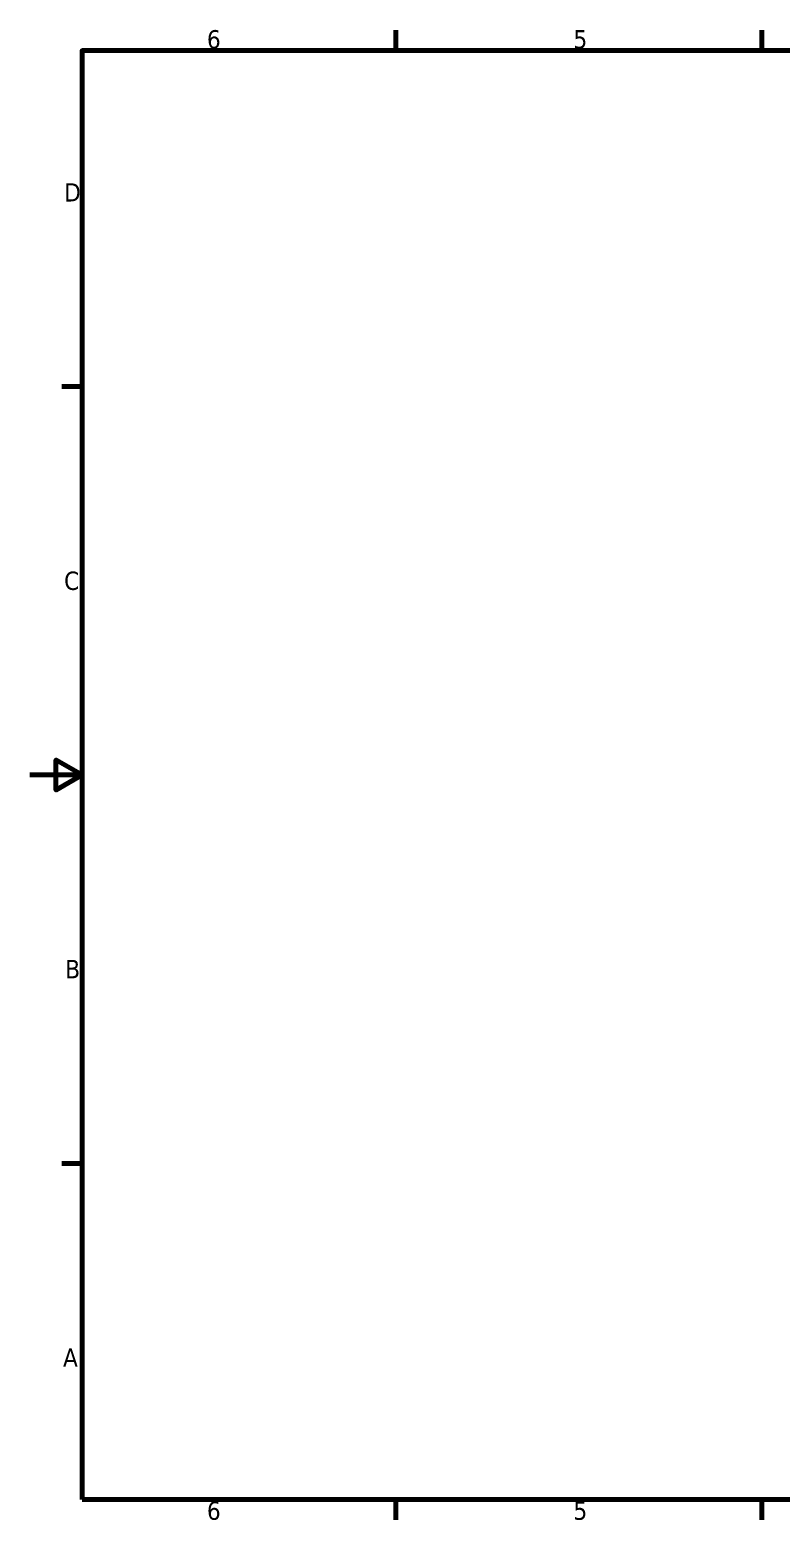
# Model space of a CAD drawing. Header units: millimetres. Extents: x 0 to 6720, y 0 to 4752.
# Drawn here: x 0 to 2299, y 96 to 4655 of the extents above; entities that cross this region are included whole.
import ezdxf

# ---------------------------------------------------------------- set-up
doc = ezdxf.new("R2010")
doc.units = ezdxf.units.MM
doc.header["$LTSCALE"] = 16
doc.layers.add('Obramowanie (ISO)', color=7, linetype='Continuous', lineweight=70)
doc.styles.add('Tekst notatki (ISO)', font='tahoma.ttf')

# ---------------------------------------------------------------- blocks, each defined once
blk = doc.blocks.new('Ramki Ramka domyślna')
at = {"layer": 'Obramowanie (ISO)'}
for p, q in [((70, 287), (70, 290.9)), ((140, 287), (140, 290.9)), ((10, 222.75), (6.1, 222.75)), ((10, 74.25), (6.1, 74.25)), ((70, 10), (70, 6.1)), ((140, 10), (140, 6.1))]:
    blk.add_line(p, q, dxfattribs=at)
at = {"layer": 'Obramowanie (ISO)', "flags": 128}
for points in [[(10, 10), (10, 287), (410, 287), (410, 10), (10, 10)], [(0, 148.5), (10, 148.5), (5, 151.39), (5, 145.61), (10, 148.5)]]:
    blk.add_lwpolyline(points, dxfattribs=at)
at = {"layer": 'Obramowanie (ISO)', "char_height": 3.5, "attachment_point": 7, "style": 'Tekst notatki (ISO)'}
for s, insert in [('6', (33.88, 287.33)), ('5', (103.98, 287.33)), ('D', (6.57, 258.13)), ('C', (6.56, 183.81)), ('B', (6.78, 109.63)), ('A', (6.36, 35.38)), ('6', (33.88, 6.03)), ('5', (103.98, 6.03))]:
    blk.add_mtext(s, dxfattribs=dict(at, insert=insert))

msp = doc.modelspace()

# ---------------------------------------------------------------- block references
at = {"xscale": 16, "yscale": 16, "zscale": 16}
msp.add_blockref('Ramki Ramka domyślna', (0, 0), dxfattribs=at)

doc.saveas('drawing.dxf')
